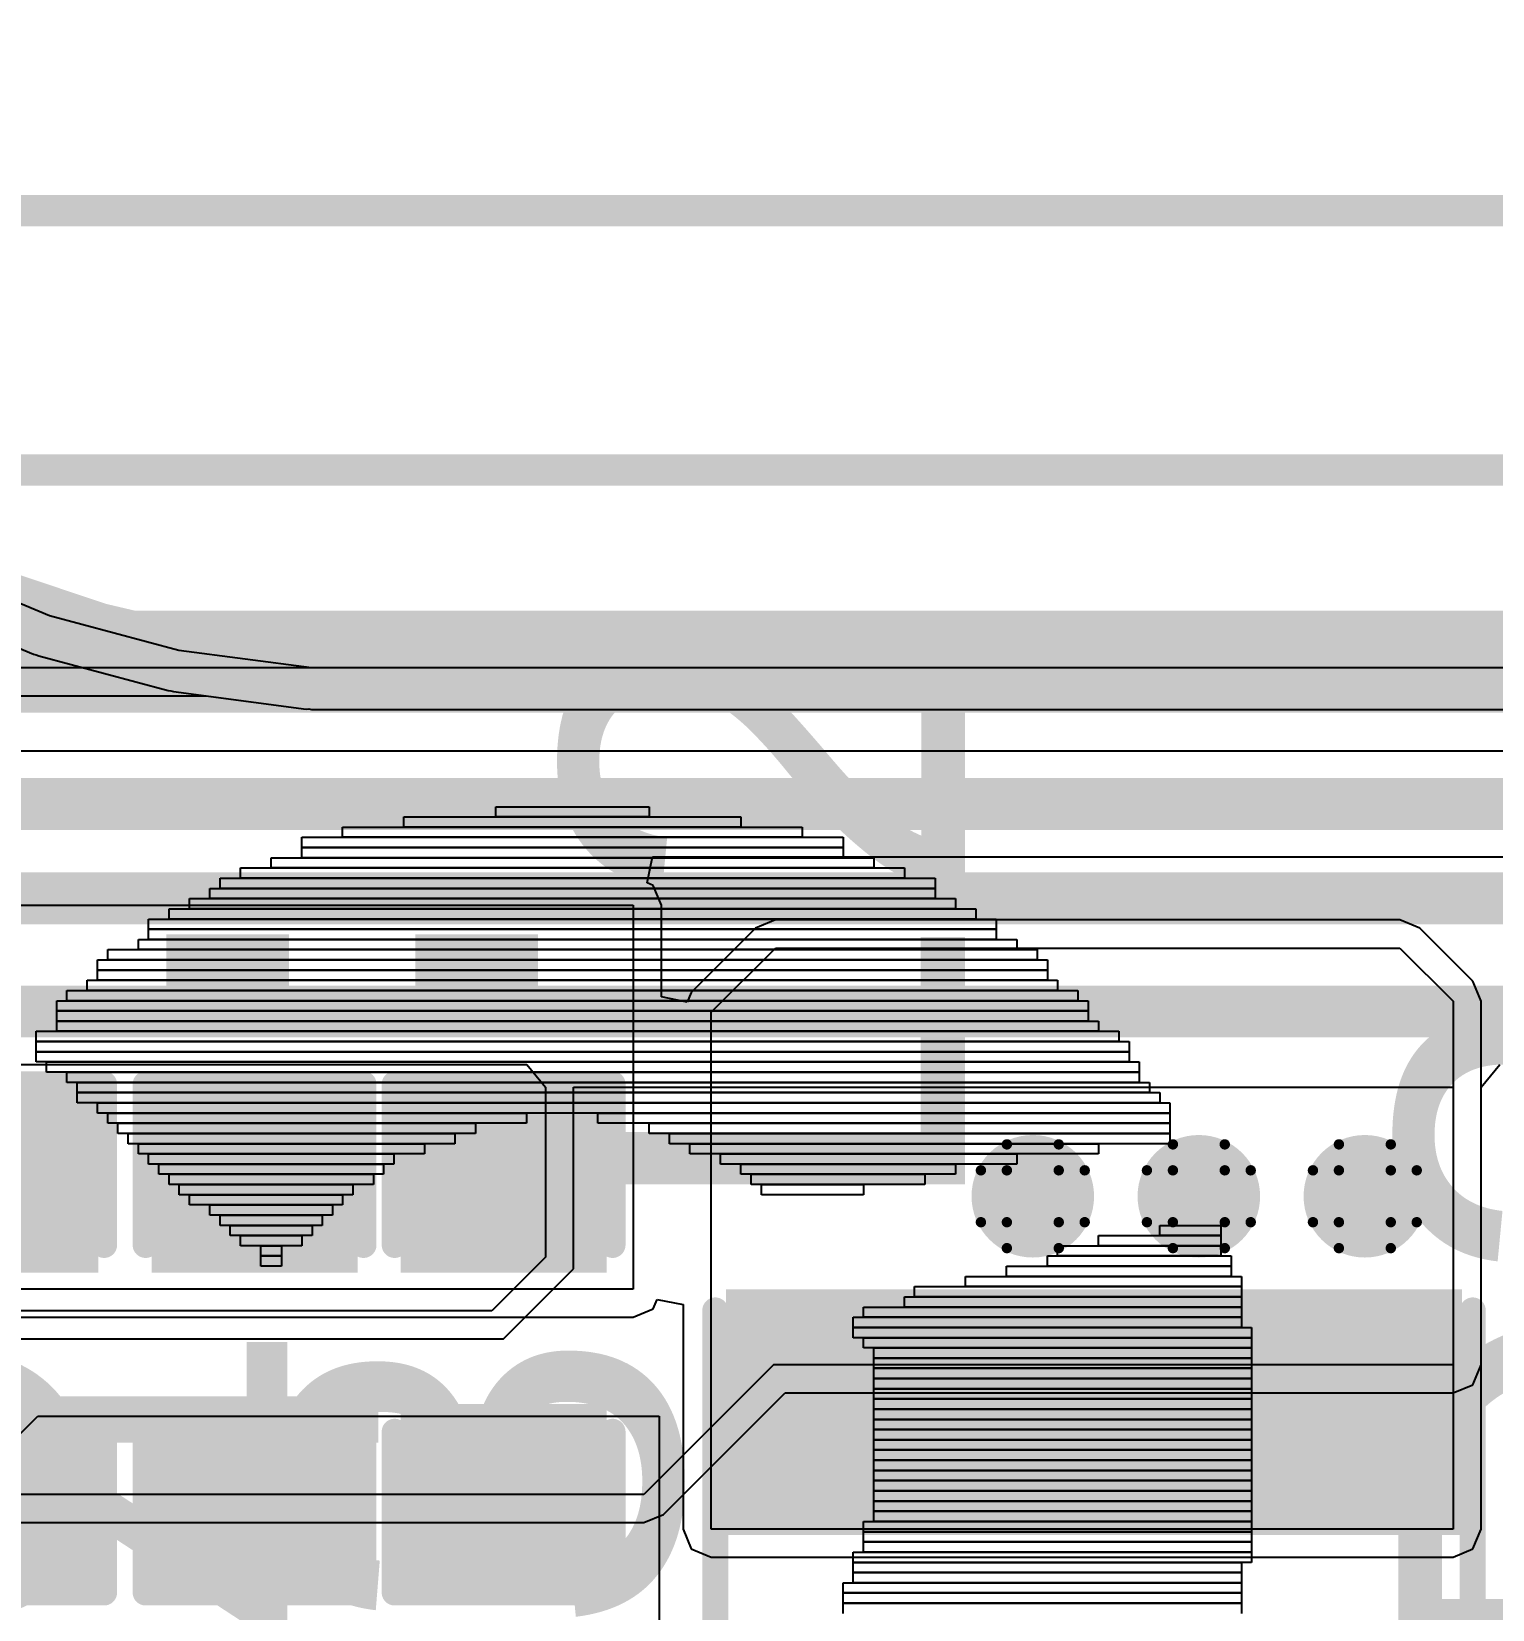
# Model space of a CAD drawing. Header units: inches. Extents: x -1 to 13, y -1.6 to 0.5.
# Drawn here: x 1.435 to 1.7166, y -1.2453 to -0.9411 of the extents above; entities that cross this region are included whole.
import ezdxf

# ---------------------------------------------------------------- set-up
doc = ezdxf.new("R2010")
doc.units = ezdxf.units.IN
doc.header["$MEASUREMENT"] = 0
for name, color, linetype in [('Board_outline', 216, 'Continuous'), ('Bottom Layer', 5, 'Continuous'), ('Bottom Overlay', 54, 'Continuous'), ('Dimensions', 6, 'Continuous'), ('Drill Drawing', 1, 'Continuous'), ('Multi-Layer', 9, 'Continuous'), ('Top Glue Points', 56, 'Continuous'), ('Top Layer', 1, 'Continuous'), ('Top Overlay', 2, 'Continuous'), ('Top Paste', 8, 'Continuous'), ('Top Solder', 216, 'Continuous'), ('Via Holes', 16, 'Continuous')]:
    doc.layers.add(name, color=color, linetype=linetype)
doc.styles.add('Arial', font='', dxfattribs={"height": 0.2})
doc.styles.get('Arial').set_extended_font_data('Arial')

# ---------------------------------------------------------------- blocks, each defined once
blk = doc.blocks.new('VLS3012HBX_3R3M_10')
at = {"layer": 'Top Layer'}
for points in [[(-0.05906, 0.06693), (-0.01969, 0.06693), (-0.01969, -0.06693), (-0.05906, -0.06693)], [(0.01969, 0.06693), (0.05906, 0.06693), (0.05906, -0.06693), (0.01969, -0.06693)]]:
    blk.add_hatch(color=1, dxfattribs=at).paths.add_polyline_path(points)
at = {"layer": 'Top Paste'}
for points in [[(-0.05906, 0.06693), (-0.01969, 0.06693), (-0.01969, -0.06693), (-0.05906, -0.06693)], [(0.01969, 0.06693), (0.05906, 0.06693), (0.05906, -0.06693), (0.01969, -0.06693)]]:
    blk.add_hatch(color=8, dxfattribs=at).paths.add_polyline_path(points)
at = {"layer": 'Top Solder'}
for points in [[(-0.06306, 0.07093), (-0.01569, 0.07093), (-0.01569, -0.07093), (-0.06306, -0.07093)], [(0.01569, 0.07093), (0.06306, 0.07093), (0.06306, -0.07093), (0.01569, -0.07093)]]:
    blk.add_hatch(color=216, dxfattribs=at).paths.add_polyline_path(points)
at = {"layer": 'Top Overlay', "const_width": 0.005}
for points in [[(0.058, 0.073), (-0.059, 0.073)], [(0.058, -0.073), (-0.059, -0.073)]]:
    blk.add_lwpolyline(points, dxfattribs=at)
at = {"layer": 'Top Overlay', "const_width": 0.0025}
for points in [[(-0.06025, 0.073, 1), (-0.05775, 0.073, 1)], [(0.05675, 0.073, 1), (0.05925, 0.073, 1)], [(-0.06025, -0.073, 1), (-0.05775, -0.073, 1)], [(0.05675, -0.073, 1), (0.05925, -0.073, 1)]]:
    blk.add_lwpolyline(points, format="xyb", close=True, dxfattribs=at)
blk = doc.blocks.new('CAP_0603_21')
at = {"layer": 'Top Layer'}
for points in [[(-0.015, 0.0175), (-0.015, -0.0175), (-0.045, -0.0175), (-0.045, 0.0175)], [(0.045, 0.0175), (0.045, -0.0175), (0.015, -0.0175), (0.015, 0.0175)]]:
    blk.add_hatch(color=1, dxfattribs=at).paths.add_polyline_path(points)
at = {"layer": 'Top Paste'}
for points in [[(-0.015, 0.0175), (-0.015, -0.0175), (-0.045, -0.0175), (-0.045, 0.0175)], [(0.045, 0.0175), (0.045, -0.0175), (0.015, -0.0175), (0.015, 0.0175)]]:
    blk.add_hatch(color=8, dxfattribs=at).paths.add_polyline_path(points)
at = {"layer": 'Top Solder'}
for points in [[(-0.01264, 0.01986), (-0.01264, -0.01986), (-0.04736, -0.01986), (-0.04736, 0.01986)], [(0.04736, 0.01986), (0.04736, -0.01986), (0.01264, -0.01986), (0.01264, 0.01986)]]:
    blk.add_hatch(color=216, dxfattribs=at).paths.add_polyline_path(points)
at = {"layer": 'Top Overlay', "const_width": 0.005}
for points in [[(-0.049, 0.021), (-0.049, -0.021)], [(-0.049, 0.021), (-0.018, 0.021)], [(0.018, 0.021), (0.049, 0.021)], [(0.049, 0.021), (0.049, -0.021)], [(-0.049, -0.021), (-0.018, -0.021)], [(0.018, -0.021), (0.049, -0.021)]]:
    blk.add_lwpolyline(points, dxfattribs=at)
at = {"layer": 'Top Overlay', "const_width": 0.0025}
for points in [[(-0.05025, 0.021, 1), (-0.04775, 0.021, 1)], [(-0.05025, 0.021, 1), (-0.04775, 0.021, 1)], [(-0.01925, 0.021, 1), (-0.01675, 0.021, 1)], [(0.01675, 0.021, 1), (0.01925, 0.021, 1)], [(0.04775, 0.021, 1), (0.05025, 0.021, 1)], [(0.04775, 0.021, 1), (0.05025, 0.021, 1)], [(-0.05025, -0.021, 1), (-0.04775, -0.021, 1)], [(-0.05025, -0.021, 1), (-0.04775, -0.021, 1)], [(-0.01925, -0.021, 1), (-0.01675, -0.021, 1)], [(0.01675, -0.021, 1), (0.01925, -0.021, 1)], [(0.04775, -0.021, 1), (0.05025, -0.021, 1)], [(0.04775, -0.021, 1), (0.05025, -0.021, 1)]]:
    blk.add_lwpolyline(points, format="xyb", close=True, dxfattribs=at)
blk = doc.blocks.new('CAP_0603_22')
at = {"layer": 'Top Layer'}
for points in [[(-0.015, 0.0175), (-0.015, -0.0175), (-0.045, -0.0175), (-0.045, 0.0175)], [(0.045, 0.0175), (0.045, -0.0175), (0.015, -0.0175), (0.015, 0.0175)]]:
    blk.add_hatch(color=1, dxfattribs=at).paths.add_polyline_path(points)
at = {"layer": 'Top Paste'}
for points in [[(-0.015, 0.0175), (-0.015, -0.0175), (-0.045, -0.0175), (-0.045, 0.0175)], [(0.045, 0.0175), (0.045, -0.0175), (0.015, -0.0175), (0.015, 0.0175)]]:
    blk.add_hatch(color=8, dxfattribs=at).paths.add_polyline_path(points)
at = {"layer": 'Top Solder'}
for points in [[(-0.01264, 0.01986), (-0.01264, -0.01986), (-0.04736, -0.01986), (-0.04736, 0.01986)], [(0.04736, 0.01986), (0.04736, -0.01986), (0.01264, -0.01986), (0.01264, 0.01986)]]:
    blk.add_hatch(color=216, dxfattribs=at).paths.add_polyline_path(points)
at = {"layer": 'Top Overlay', "const_width": 0.005}
for points in [[(-0.049, 0.021), (-0.049, -0.021)], [(-0.049, 0.021), (-0.018, 0.021)], [(0.018, 0.021), (0.049, 0.021)], [(0.049, 0.021), (0.049, -0.021)], [(-0.049, -0.021), (-0.018, -0.021)], [(0.018, -0.021), (0.049, -0.021)]]:
    blk.add_lwpolyline(points, dxfattribs=at)
at = {"layer": 'Top Overlay', "const_width": 0.0025}
for points in [[(-0.05025, 0.021, 1), (-0.04775, 0.021, 1)], [(-0.05025, 0.021, 1), (-0.04775, 0.021, 1)], [(-0.01925, 0.021, 1), (-0.01675, 0.021, 1)], [(0.01675, 0.021, 1), (0.01925, 0.021, 1)], [(0.04775, 0.021, 1), (0.05025, 0.021, 1)], [(0.04775, 0.021, 1), (0.05025, 0.021, 1)], [(-0.05025, -0.021, 1), (-0.04775, -0.021, 1)], [(-0.05025, -0.021, 1), (-0.04775, -0.021, 1)], [(-0.01925, -0.021, 1), (-0.01675, -0.021, 1)], [(0.01675, -0.021, 1), (0.01925, -0.021, 1)], [(0.04775, -0.021, 1), (0.05025, -0.021, 1)], [(0.04775, -0.021, 1), (0.05025, -0.021, 1)]]:
    blk.add_lwpolyline(points, format="xyb", close=True, dxfattribs=at)
blk = doc.blocks.new('CAP_0603_23')
at = {"layer": 'Top Layer'}
for points in [[(-0.015, 0.0175), (-0.015, -0.0175), (-0.045, -0.0175), (-0.045, 0.0175)], [(0.045, 0.0175), (0.045, -0.0175), (0.015, -0.0175), (0.015, 0.0175)]]:
    blk.add_hatch(color=1, dxfattribs=at).paths.add_polyline_path(points)
at = {"layer": 'Top Paste'}
for points in [[(-0.015, 0.0175), (-0.015, -0.0175), (-0.045, -0.0175), (-0.045, 0.0175)], [(0.045, 0.0175), (0.045, -0.0175), (0.015, -0.0175), (0.015, 0.0175)]]:
    blk.add_hatch(color=8, dxfattribs=at).paths.add_polyline_path(points)
at = {"layer": 'Top Solder'}
for points in [[(-0.01264, 0.01986), (-0.01264, -0.01986), (-0.04736, -0.01986), (-0.04736, 0.01986)], [(0.04736, 0.01986), (0.04736, -0.01986), (0.01264, -0.01986), (0.01264, 0.01986)]]:
    blk.add_hatch(color=216, dxfattribs=at).paths.add_polyline_path(points)
at = {"layer": 'Top Overlay', "const_width": 0.005}
for points in [[(-0.049, 0.021), (-0.049, -0.021)], [(-0.049, 0.021), (-0.018, 0.021)], [(0.018, 0.021), (0.049, 0.021)], [(0.049, 0.021), (0.049, -0.021)], [(-0.049, -0.021), (-0.018, -0.021)], [(0.018, -0.021), (0.049, -0.021)]]:
    blk.add_lwpolyline(points, dxfattribs=at)
at = {"layer": 'Top Overlay', "const_width": 0.0025}
for points in [[(-0.05025, 0.021, 1), (-0.04775, 0.021, 1)], [(-0.05025, 0.021, 1), (-0.04775, 0.021, 1)], [(-0.01925, 0.021, 1), (-0.01675, 0.021, 1)], [(0.01675, 0.021, 1), (0.01925, 0.021, 1)], [(0.04775, 0.021, 1), (0.05025, 0.021, 1)], [(0.04775, 0.021, 1), (0.05025, 0.021, 1)], [(-0.05025, -0.021, 1), (-0.04775, -0.021, 1)], [(-0.05025, -0.021, 1), (-0.04775, -0.021, 1)], [(-0.01925, -0.021, 1), (-0.01675, -0.021, 1)], [(0.01675, -0.021, 1), (0.01925, -0.021, 1)], [(0.04775, -0.021, 1), (0.05025, -0.021, 1)], [(0.04775, -0.021, 1), (0.05025, -0.021, 1)]]:
    blk.add_lwpolyline(points, format="xyb", close=True, dxfattribs=at)

msp = doc.modelspace()

# ---------------------------------------------------------------- hatches: boundary and pattern name
at = {"layer": 'Bottom Layer'}
h = msp.add_hatch(color=5, dxfattribs=at)
edge = h.paths.add_edge_path()
edge.add_arc((1.628, -1.16561), 0.01181, 0, 360)
h = msp.add_hatch(color=5, dxfattribs=at)
edge = h.paths.add_edge_path()
edge.add_arc((1.66, -1.16561), 0.01181, 0, 360)
h = msp.add_hatch(color=5, dxfattribs=at)
edge = h.paths.add_edge_path()
edge.add_arc((1.692, -1.16561), 0.01181, 0, 360)
at = {"layer": 'Top Glue Points'}
for points in [[(1.48462, -1.13087), (1.48462, -1.11513), (1.461, -1.11513), (1.461, -1.13087)], [(1.53262, -1.13087), (1.53262, -1.11513), (1.509, -1.11513), (1.509, -1.13087)]]:
    msp.add_hatch(color=56, dxfattribs=at).paths.add_polyline_path(points)
at = {"layer": 'Top Layer'}
h = msp.add_hatch(color=1, dxfattribs=at)
edge = h.paths.add_edge_path()
edge.add_arc((1.628, -1.16561), 0.01181, 0, 360)
h = msp.add_hatch(color=1, dxfattribs=at)
edge = h.paths.add_edge_path()
edge.add_arc((1.66, -1.16561), 0.01181, 0, 360)
h = msp.add_hatch(color=1, dxfattribs=at)
edge = h.paths.add_edge_path()
edge.add_arc((1.692, -1.16561), 0.01181, 0, 360)
at = {"layer": 'Via Holes'}
h = msp.add_hatch(color=7, dxfattribs=at)
edge = h.paths.add_edge_path()
edge.add_arc((1.628, -1.16561), 0.00591, 0, 360)
h = msp.add_hatch(color=7, dxfattribs=at)
edge = h.paths.add_edge_path()
edge.add_arc((1.66, -1.16561), 0.00591, 0, 360)
h = msp.add_hatch(color=7, dxfattribs=at)
edge = h.paths.add_edge_path()
edge.add_arc((1.692, -1.16561), 0.00591, 0, 360)

# ---------------------------------------------------------------- linework, layer by layer
at = {"layer": 'Board_outline', "const_width": 0.01}
msp.add_lwpolyline([(1.50189, -1.06374, -0.414214), (1.30504, -0.86689)], format="xyb", dxfattribs=at)
msp.add_lwpolyline([(1.50189, -1.06374), (2.01371, -1.06374)], dxfattribs=at)
at = {"layer": 'Board_outline', "const_width": 0.005}
msp.add_lwpolyline([(1.49939, -1.06374, 1), (1.50439, -1.06374, 1)], format="xyb", close=True, dxfattribs=at)
msp.add_lwpolyline([(1.49939, -1.06374, 1), (1.50439, -1.06374, 1)], format="xyb", close=True, dxfattribs=at)
at = {"layer": 'Bottom Layer'}
for p, q in [((1.41157, -1.05124), (1.43541, -1.06111)), ((1.43541, -1.06111), (1.43593, -1.06121)), ((1.43593, -1.06121), (1.43641, -1.06145)), ((1.43641, -1.06145), (1.46133, -1.06813)), ((1.46133, -1.06813), (1.46186, -1.06816)), ((1.46186, -1.06816), (1.46236, -1.06833)), ((1.46236, -1.06833), (1.48794, -1.0717)), ((1.48794, -1.0717), (1.48847, -1.07167)), ((1.48847, -1.07167), (1.48899, -1.07177)), ((1.48899, -1.07177), (2.02661, -1.07177)), ((2.09374, -1.0798), (1.02794, -1.0798)), ((0.995, -1.1402), (1.53047, -1.1402)), ((1.53047, -1.1402), (1.53407, -1.14457)), ((1.71441, -1.14457), (1.71801, -1.1402)), ((1.53407, -1.14457), (1.53407, -1.17733)), ((1.53948, -1.17957), (1.53948, -1.14457)), ((1.53948, -1.14457), (1.709, -1.14457)), ((1.709, -1.14457), (1.709, -1.19811)), ((1.71441, -1.19811), (1.71441, -1.14457)), ((1.53407, -1.17733), (1.5237, -1.1877)), ((1.52595, -1.19311), (1.53948, -1.17957)), ((1.5237, -1.1877), (1.41026, -1.1877)), ((1.40802, -1.19311), (1.52595, -1.19311)), ((1.57802, -1.19811), (1.55302, -1.22311)), ((1.709, -1.19811), (1.57802, -1.19811)), ((1.71283, -1.20194), (1.71441, -1.19811)), ((1.55684, -1.22694), (1.58026, -1.20352)), ((1.58026, -1.20352), (1.709, -1.20352)), ((1.709, -1.20352), (1.71283, -1.20194)), ((1.55302, -1.22311), (1.40802, -1.22311)), ((1.41026, -1.22852), (1.55302, -1.22852)), ((1.55302, -1.22852), (1.55684, -1.22694)), ((1.55684, -1.22694), (1.55684, -1.22694))]:
    msp.add_line(p, q, dxfattribs=at)
at = {"layer": 'Bottom Layer', "const_width": 0.01}
for points in [[(1.02371, -1.09), (2.09796, -1.09)], [(1.00403, -1.10819), (2.10238, -1.10819)], [(0.995, -1.13), (2.11142, -1.13)]]:
    msp.add_lwpolyline(points, dxfattribs=at)
at = {"layer": 'Bottom Overlay'}
for p, q in [((1.5245, -1.09248), (1.5245, -1.09051)), ((1.5245, -1.09051), (1.55404, -1.09051)), ((1.55404, -1.09051), (1.55404, -1.09248)), ((1.49497, -1.09641), (1.49497, -1.09444)), ((1.49497, -1.09444), (1.58356, -1.09444)), ((1.50679, -1.09444), (1.50679, -1.09248)), ((1.50679, -1.09248), (1.57174, -1.09248)), ((1.57174, -1.09444), (1.50679, -1.09444)), ((1.55404, -1.09248), (1.5245, -1.09248)), ((1.57174, -1.09248), (1.57174, -1.09444)), ((1.58356, -1.09444), (1.58356, -1.09641)), ((1.4871, -1.09838), (1.4871, -1.09641)), ((1.4871, -1.09641), (1.59143, -1.09641)), ((1.58356, -1.09641), (1.49497, -1.09641)), ((1.59143, -1.09641), (1.59143, -1.09838)), ((1.4812, -1.10232), (1.4812, -1.10035)), ((1.4812, -1.10035), (1.59733, -1.10035)), ((1.59143, -1.09838), (1.4871, -1.09838)), ((1.4871, -1.10035), (1.4871, -1.09838)), ((1.4871, -1.09838), (1.59143, -1.09838)), ((1.59143, -1.10035), (1.4871, -1.10035)), ((1.59143, -1.09838), (1.59143, -1.10035)), ((1.59733, -1.10035), (1.59733, -1.10232)), ((1.4753, -1.10429), (1.4753, -1.10232)), ((1.4753, -1.10232), (1.60325, -1.10232)), ((1.59733, -1.10232), (1.4812, -1.10232)), ((1.60325, -1.10232), (1.60325, -1.10429)), ((1.46938, -1.10822), (1.46938, -1.10625)), ((1.46938, -1.10625), (1.60915, -1.10625)), ((1.47135, -1.10625), (1.47135, -1.10429)), ((1.47135, -1.10429), (1.60915, -1.10429)), ((1.60915, -1.10625), (1.47135, -1.10625)), ((1.60325, -1.10429), (1.4753, -1.10429)), ((1.60915, -1.10429), (1.60915, -1.10625)), ((1.60915, -1.10625), (1.60915, -1.10822)), ((1.46151, -1.11216), (1.46151, -1.11019)), ((1.46151, -1.11019), (1.61702, -1.11019)), ((1.46545, -1.11019), (1.46545, -1.10822)), ((1.46545, -1.10822), (1.61309, -1.10822)), ((1.61309, -1.11019), (1.46545, -1.11019)), ((1.60915, -1.10822), (1.46938, -1.10822)), ((1.61309, -1.10822), (1.61309, -1.11019)), ((1.61702, -1.11019), (1.61702, -1.11216)), ((1.45758, -1.11413), (1.45758, -1.11216)), ((1.45758, -1.11216), (1.62095, -1.11216)), ((1.61702, -1.11216), (1.46151, -1.11216)), ((1.62095, -1.11216), (1.62095, -1.11413)), ((1.45561, -1.11807), (1.45561, -1.1161)), ((1.45561, -1.1161), (1.62489, -1.1161)), ((1.62095, -1.11413), (1.45758, -1.11413)), ((1.45758, -1.1161), (1.45758, -1.11413)), ((1.45758, -1.11413), (1.62095, -1.11413)), ((1.62095, -1.1161), (1.45758, -1.1161)), ((1.62095, -1.11413), (1.62095, -1.1161)), ((1.62489, -1.1161), (1.62489, -1.11807)), ((1.44971, -1.12003), (1.44971, -1.11807)), ((1.44971, -1.11807), (1.62884, -1.11807)), ((1.62489, -1.11807), (1.45561, -1.11807)), ((1.62884, -1.11807), (1.62884, -1.12003)), ((1.44773, -1.122), (1.44773, -1.12003)), ((1.44773, -1.12003), (1.63081, -1.12003)), ((1.63081, -1.122), (1.44773, -1.122)), ((1.44773, -1.12397), (1.44773, -1.122)), ((1.44773, -1.122), (1.63081, -1.122)), ((1.62884, -1.12003), (1.44971, -1.12003)), ((1.63081, -1.12003), (1.63081, -1.122)), ((1.63081, -1.122), (1.63081, -1.12397)), ((1.44576, -1.12594), (1.44576, -1.12397)), ((1.44576, -1.12397), (1.63278, -1.12397)), ((1.63081, -1.12397), (1.44773, -1.12397)), ((1.63278, -1.12397), (1.63278, -1.12594)), ((1.43986, -1.12988), (1.43986, -1.12791)), ((1.43986, -1.12791), (1.63868, -1.12791)), ((1.44182, -1.12791), (1.44182, -1.12594)), ((1.44182, -1.12594), (1.63671, -1.12594)), ((1.63671, -1.12791), (1.44182, -1.12791)), ((1.63278, -1.12594), (1.44576, -1.12594)), ((1.63671, -1.12594), (1.63671, -1.12791)), ((1.63868, -1.12791), (1.63868, -1.12988)), ((1.63868, -1.12988), (1.43986, -1.12988)), ((1.43986, -1.13185), (1.43986, -1.12988)), ((1.43986, -1.12988), (1.63868, -1.12988)), ((1.63868, -1.12988), (1.63868, -1.13185)), ((1.43592, -1.13578), (1.43592, -1.13381)), ((1.43592, -1.13381), (1.64458, -1.13381)), ((1.63868, -1.13185), (1.43986, -1.13185)), ((1.43986, -1.13381), (1.43986, -1.13185)), ((1.43986, -1.13185), (1.64064, -1.13185)), ((1.64064, -1.13381), (1.43986, -1.13381)), ((1.64064, -1.13185), (1.64064, -1.13381)), ((1.64458, -1.13381), (1.64458, -1.13578)), ((1.64458, -1.13578), (1.43592, -1.13578)), ((1.43592, -1.13775), (1.43592, -1.13578)), ((1.43592, -1.13578), (1.64655, -1.13578)), ((1.64655, -1.13578), (1.64655, -1.13775)), ((1.43592, -1.13972), (1.43592, -1.13775)), ((1.43592, -1.13775), (1.64655, -1.13775)), ((1.64655, -1.13775), (1.43592, -1.13775)), ((1.64655, -1.13972), (1.43592, -1.13972)), ((1.43789, -1.14169), (1.43789, -1.13972)), ((1.43789, -1.13972), (1.64851, -1.13972)), ((1.64655, -1.13775), (1.64655, -1.13972)), ((1.64851, -1.13972), (1.64851, -1.14169)), ((1.64851, -1.14169), (1.43789, -1.14169)), ((1.44182, -1.14366), (1.44182, -1.14169)), ((1.44182, -1.14169), (1.64851, -1.14169)), ((1.64851, -1.14366), (1.44182, -1.14366)), ((1.44379, -1.14563), (1.44379, -1.14366)), ((1.44379, -1.14366), (1.65048, -1.14366)), ((1.64851, -1.14169), (1.64851, -1.14366)), ((1.65048, -1.14366), (1.65048, -1.14563)), ((1.65048, -1.14563), (1.44379, -1.14563)), ((1.44379, -1.14759), (1.44379, -1.14563)), ((1.44379, -1.14563), (1.65246, -1.14563)), ((1.65246, -1.14563), (1.65246, -1.14759)), ((1.65246, -1.14759), (1.44379, -1.14759)), ((1.44773, -1.14956), (1.44773, -1.14759)), ((1.44773, -1.14759), (1.65443, -1.14759)), ((1.65443, -1.14956), (1.44773, -1.14956)), ((1.44971, -1.15153), (1.44971, -1.14956)), ((1.44971, -1.14956), (1.53041, -1.14956)), ((1.53041, -1.14956), (1.53041, -1.15153)), ((1.54418, -1.15153), (1.54418, -1.14956)), ((1.54418, -1.14956), (1.65443, -1.14956)), ((1.65443, -1.14759), (1.65443, -1.14956)), ((1.65443, -1.14956), (1.65443, -1.15153)), ((1.53041, -1.15153), (1.44971, -1.15153)), ((1.45166, -1.1535), (1.45166, -1.15153)), ((1.45166, -1.15153), (1.52056, -1.15153)), ((1.52056, -1.15153), (1.52056, -1.1535)), ((1.65443, -1.15153), (1.54418, -1.15153)), ((1.55404, -1.1535), (1.55404, -1.15153)), ((1.55404, -1.15153), (1.65443, -1.15153)), ((1.65443, -1.15153), (1.65443, -1.1535)), ((1.52056, -1.1535), (1.45166, -1.1535)), ((1.45364, -1.15547), (1.45364, -1.1535)), ((1.45364, -1.1535), (1.51662, -1.1535)), ((1.51662, -1.15547), (1.45364, -1.15547)), ((1.45561, -1.15744), (1.45561, -1.15547)), ((1.45561, -1.15547), (1.51073, -1.15547)), ((1.51073, -1.15547), (1.51073, -1.15744)), ((1.51662, -1.1535), (1.51662, -1.15547)), ((1.65443, -1.1535), (1.55404, -1.1535)), ((1.55797, -1.15547), (1.55797, -1.1535)), ((1.55797, -1.1535), (1.65443, -1.1535)), ((1.65443, -1.15547), (1.55797, -1.15547)), ((1.56191, -1.15744), (1.56191, -1.15547)), ((1.56191, -1.15547), (1.64064, -1.15547)), ((1.64064, -1.15547), (1.64064, -1.15744)), ((1.65443, -1.1535), (1.65443, -1.15547)), ((1.51073, -1.15744), (1.45561, -1.15744)), ((1.45758, -1.1594), (1.45758, -1.15744)), ((1.45758, -1.15744), (1.50482, -1.15744)), ((1.50482, -1.15744), (1.50482, -1.1594)), ((1.64064, -1.15744), (1.56191, -1.15744)), ((1.56781, -1.1594), (1.56781, -1.15744)), ((1.56781, -1.15744), (1.62489, -1.15744)), ((1.62489, -1.15744), (1.62489, -1.1594)), ((1.50482, -1.1594), (1.45758, -1.1594)), ((1.45955, -1.16137), (1.45955, -1.1594)), ((1.45955, -1.1594), (1.50284, -1.1594)), ((1.50284, -1.16137), (1.45955, -1.16137)), ((1.46151, -1.16334), (1.46151, -1.16137)), ((1.46151, -1.16137), (1.50089, -1.16137)), ((1.50089, -1.16137), (1.50089, -1.16334)), ((1.50284, -1.1594), (1.50284, -1.16137)), ((1.62489, -1.1594), (1.56781, -1.1594)), ((1.57174, -1.16137), (1.57174, -1.1594)), ((1.57174, -1.1594), (1.61309, -1.1594)), ((1.61309, -1.16137), (1.57174, -1.16137)), ((1.57371, -1.16334), (1.57371, -1.16137)), ((1.57371, -1.16137), (1.60719, -1.16137)), ((1.60719, -1.16137), (1.60719, -1.16334)), ((1.61309, -1.1594), (1.61309, -1.16137)), ((1.50089, -1.16334), (1.46151, -1.16334)), ((1.46348, -1.16531), (1.46348, -1.16334)), ((1.46348, -1.16334), (1.49694, -1.16334)), ((1.49694, -1.16334), (1.49694, -1.16531)), ((1.60719, -1.16334), (1.57371, -1.16334)), ((1.57569, -1.16531), (1.57569, -1.16334)), ((1.57569, -1.16334), (1.59536, -1.16334)), ((1.59536, -1.16334), (1.59536, -1.16531)), ((1.49694, -1.16531), (1.46348, -1.16531)), ((1.46545, -1.16728), (1.46545, -1.16531)), ((1.46545, -1.16531), (1.49497, -1.16531)), ((1.49497, -1.16728), (1.46545, -1.16728)), ((1.46938, -1.16925), (1.46938, -1.16728)), ((1.46938, -1.16728), (1.493, -1.16728)), ((1.493, -1.16728), (1.493, -1.16925)), ((1.49497, -1.16531), (1.49497, -1.16728)), ((1.59536, -1.16531), (1.57569, -1.16531)), ((1.493, -1.16925), (1.46938, -1.16925)), ((1.47135, -1.17122), (1.47135, -1.16925)), ((1.47135, -1.16925), (1.49104, -1.16925)), ((1.49104, -1.16925), (1.49104, -1.17122)), ((1.49104, -1.17122), (1.47135, -1.17122)), ((1.47332, -1.17318), (1.47332, -1.17122)), ((1.47332, -1.17122), (1.48907, -1.17122)), ((1.48907, -1.17318), (1.47332, -1.17318)), ((1.4753, -1.17515), (1.4753, -1.17318)), ((1.4753, -1.17318), (1.4871, -1.17318)), ((1.4871, -1.17318), (1.4871, -1.17515)), ((1.48907, -1.17122), (1.48907, -1.17318)), ((1.64064, -1.17515), (1.64064, -1.17318)), ((1.64064, -1.17318), (1.66427, -1.17318)), ((1.65246, -1.17318), (1.65246, -1.17122)), ((1.65246, -1.17122), (1.66427, -1.17122)), ((1.66427, -1.17318), (1.65246, -1.17318)), ((1.66427, -1.17122), (1.66427, -1.17318)), ((1.66427, -1.17318), (1.66427, -1.17515)), ((1.4871, -1.17515), (1.4753, -1.17515)), ((1.47923, -1.17712), (1.47923, -1.17515)), ((1.47923, -1.17515), (1.48317, -1.17515)), ((1.47923, -1.17909), (1.47923, -1.17712)), ((1.47923, -1.17712), (1.48317, -1.17712)), ((1.48317, -1.17712), (1.47923, -1.17712)), ((1.48317, -1.17515), (1.48317, -1.17712)), ((1.48317, -1.17712), (1.48317, -1.17909)), ((1.63081, -1.17909), (1.63081, -1.17712)), ((1.63081, -1.17712), (1.66623, -1.17712)), ((1.63278, -1.17712), (1.63278, -1.17515)), ((1.63278, -1.17515), (1.66427, -1.17515)), ((1.66427, -1.17712), (1.63278, -1.17712)), ((1.66427, -1.17515), (1.64064, -1.17515)), ((1.66427, -1.17515), (1.66427, -1.17712)), ((1.66623, -1.17712), (1.66623, -1.17909)), ((1.48317, -1.17909), (1.47923, -1.17909)), ((1.62292, -1.18106), (1.62292, -1.17909)), ((1.62292, -1.17909), (1.66623, -1.17909)), ((1.66623, -1.17909), (1.63081, -1.17909)), ((1.66623, -1.17909), (1.66623, -1.18106)), ((1.60522, -1.185), (1.60522, -1.18303)), ((1.60522, -1.18303), (1.6682, -1.18303)), ((1.61505, -1.18303), (1.61505, -1.18106)), ((1.61505, -1.18106), (1.6682, -1.18106)), ((1.6682, -1.18303), (1.61505, -1.18303)), ((1.66623, -1.18106), (1.62292, -1.18106)), ((1.6682, -1.18106), (1.6682, -1.18303)), ((1.6682, -1.18303), (1.6682, -1.185)), ((1.60325, -1.18696), (1.60325, -1.185)), ((1.60325, -1.185), (1.6682, -1.185)), ((1.6682, -1.185), (1.60522, -1.185)), ((1.6682, -1.185), (1.6682, -1.18696)), ((1.5934, -1.1909), (1.5934, -1.18893)), ((1.5934, -1.18893), (1.6682, -1.18893)), ((1.59536, -1.18893), (1.59536, -1.18696)), ((1.59536, -1.18696), (1.6682, -1.18696)), ((1.6682, -1.18893), (1.59536, -1.18893)), ((1.6682, -1.18696), (1.60325, -1.18696)), ((1.6682, -1.18696), (1.6682, -1.18893)), ((1.6682, -1.18893), (1.6682, -1.1909)), ((1.6682, -1.1909), (1.5934, -1.1909)), ((1.5934, -1.19287), (1.5934, -1.1909)), ((1.5934, -1.1909), (1.67017, -1.1909)), ((1.67017, -1.1909), (1.67017, -1.19287)), ((1.67017, -1.19287), (1.5934, -1.19287)), ((1.59536, -1.19484), (1.59536, -1.19287)), ((1.59536, -1.19287), (1.67017, -1.19287)), ((1.67017, -1.19484), (1.59536, -1.19484)), ((1.59733, -1.19681), (1.59733, -1.19484)), ((1.59733, -1.19484), (1.67017, -1.19484)), ((1.67017, -1.19287), (1.67017, -1.19484)), ((1.67017, -1.19484), (1.67017, -1.19681)), ((1.59733, -1.19877), (1.59733, -1.19681)), ((1.59733, -1.19681), (1.67017, -1.19681)), ((1.67017, -1.19681), (1.59733, -1.19681)), ((1.67017, -1.19681), (1.67017, -1.19877)), ((1.67017, -1.19877), (1.59733, -1.19877)), ((1.59733, -1.20074), (1.59733, -1.19877)), ((1.59733, -1.19877), (1.67017, -1.19877)), ((1.59733, -1.20271), (1.59733, -1.20074)), ((1.59733, -1.20074), (1.67017, -1.20074)), ((1.67017, -1.20074), (1.59733, -1.20074)), ((1.67017, -1.19877), (1.67017, -1.20074)), ((1.67017, -1.20074), (1.67017, -1.20271)), ((1.67017, -1.20271), (1.59733, -1.20271)), ((1.59733, -1.20468), (1.59733, -1.20271)), ((1.59733, -1.20271), (1.67017, -1.20271)), ((1.67017, -1.20271), (1.67017, -1.20468)), ((1.67017, -1.20468), (1.59733, -1.20468)), ((1.59733, -1.20665), (1.59733, -1.20468)), ((1.59733, -1.20468), (1.67017, -1.20468)), ((1.67017, -1.20665), (1.59733, -1.20665)), ((1.59733, -1.20862), (1.59733, -1.20665)), ((1.59733, -1.20665), (1.67017, -1.20665)), ((1.67017, -1.20468), (1.67017, -1.20665)), ((1.67017, -1.20665), (1.67017, -1.20862)), ((1.67017, -1.20862), (1.59733, -1.20862)), ((1.59733, -1.21059), (1.59733, -1.20862)), ((1.59733, -1.20862), (1.67017, -1.20862)), ((1.67017, -1.21059), (1.59733, -1.21059)), ((1.59733, -1.21255), (1.59733, -1.21059)), ((1.59733, -1.21059), (1.67017, -1.21059)), ((1.67017, -1.20862), (1.67017, -1.21059)), ((1.67017, -1.21059), (1.67017, -1.21255)), ((1.67017, -1.21255), (1.59733, -1.21255)), ((1.59733, -1.21452), (1.59733, -1.21255)), ((1.59733, -1.21255), (1.67017, -1.21255)), ((1.67017, -1.21255), (1.67017, -1.21452)), ((1.59733, -1.21649), (1.59733, -1.21452)), ((1.59733, -1.21452), (1.67017, -1.21452)), ((1.67017, -1.21452), (1.59733, -1.21452)), ((1.67017, -1.21649), (1.59733, -1.21649)), ((1.59733, -1.21846), (1.59733, -1.21649)), ((1.59733, -1.21649), (1.67017, -1.21649)), ((1.67017, -1.21452), (1.67017, -1.21649)), ((1.67017, -1.21649), (1.67017, -1.21846)), ((1.59733, -1.22043), (1.59733, -1.21846)), ((1.59733, -1.21846), (1.67017, -1.21846)), ((1.67017, -1.21846), (1.59733, -1.21846)), ((1.67017, -1.21846), (1.67017, -1.22043)), ((1.67017, -1.22043), (1.59733, -1.22043)), ((1.59733, -1.2224), (1.59733, -1.22043)), ((1.59733, -1.22043), (1.67017, -1.22043)), ((1.59733, -1.22437), (1.59733, -1.2224)), ((1.59733, -1.2224), (1.67017, -1.2224)), ((1.67017, -1.2224), (1.59733, -1.2224)), ((1.67017, -1.22043), (1.67017, -1.2224)), ((1.67017, -1.2224), (1.67017, -1.22437)), ((1.59733, -1.22633), (1.59733, -1.22437)), ((1.59733, -1.22437), (1.67017, -1.22437)), ((1.67017, -1.22437), (1.59733, -1.22437)), ((1.67017, -1.22437), (1.67017, -1.22633)), ((1.59536, -1.23027), (1.59536, -1.2283)), ((1.59536, -1.2283), (1.67017, -1.2283)), ((1.59733, -1.2283), (1.59733, -1.22633)), ((1.59733, -1.22633), (1.67017, -1.22633)), ((1.67017, -1.22633), (1.59733, -1.22633)), ((1.67017, -1.2283), (1.59733, -1.2283)), ((1.67017, -1.22633), (1.67017, -1.2283)), ((1.67017, -1.2283), (1.67017, -1.23027)), ((1.67017, -1.23027), (1.59536, -1.23027)), ((1.59536, -1.23224), (1.59536, -1.23027)), ((1.59536, -1.23027), (1.67017, -1.23027)), ((1.67017, -1.23027), (1.67017, -1.23224)), ((1.5934, -1.23618), (1.5934, -1.23421)), ((1.5934, -1.23421), (1.67017, -1.23421)), ((1.67017, -1.23224), (1.59536, -1.23224)), ((1.59536, -1.23421), (1.59536, -1.23224)), ((1.59536, -1.23224), (1.67017, -1.23224)), ((1.67017, -1.23421), (1.59536, -1.23421)), ((1.67017, -1.23224), (1.67017, -1.23421)), ((1.67017, -1.23421), (1.67017, -1.23618)), ((1.5934, -1.23814), (1.5934, -1.23618)), ((1.5934, -1.23618), (1.6682, -1.23618)), ((1.67017, -1.23618), (1.5934, -1.23618)), ((1.6682, -1.23618), (1.6682, -1.23814)), ((1.59143, -1.24208), (1.59143, -1.24011)), ((1.59143, -1.24011), (1.6682, -1.24011)), ((1.5934, -1.24011), (1.5934, -1.23814)), ((1.5934, -1.23814), (1.6682, -1.23814)), ((1.6682, -1.23814), (1.5934, -1.23814)), ((1.6682, -1.24011), (1.5934, -1.24011)), ((1.6682, -1.23814), (1.6682, -1.24011)), ((1.6682, -1.24011), (1.6682, -1.24208)), ((1.59143, -1.24405), (1.59143, -1.24208)), ((1.59143, -1.24208), (1.6682, -1.24208)), ((1.6682, -1.24208), (1.59143, -1.24208)), ((1.59143, -1.24602), (1.59143, -1.24405)), ((1.59143, -1.24405), (1.6682, -1.24405)), ((1.6682, -1.24405), (1.59143, -1.24405)), ((1.6682, -1.24208), (1.6682, -1.24405)), ((1.6682, -1.24405), (1.6682, -1.24602))]:
    msp.add_line(p, q, dxfattribs=at)
at = {"layer": 'Dimensions'}
for points, const_width in [([(1.3728, -0.97561), (2.1428, -0.97561)], 0.006), ([(1.3728, -1.02561), (2.1428, -1.02561)], 0.006), ([(1.30504, -1.06255), (2.21056, -1.06255)], 0.01969), ([(1.51189, -1.06374), (2.42, -1.06374)], 0.01)]:
    msp.add_lwpolyline(points, dxfattribs=dict(at, const_width=const_width))
at = {"layer": 'Dimensions', "const_width": 0.005}
msp.add_lwpolyline([(1.50939, -1.06374, 1), (1.51439, -1.06374, 1)], format="xyb", close=True, dxfattribs=at)
at = {"layer": 'Drill Drawing', "const_width": 0.002}
for points in [[(1.623, -1.16061), (1.623, -1.15561)], [(1.623, -1.15561), (1.633, -1.15561)], [(1.633, -1.16061), (1.633, -1.15561)], [(1.655, -1.16061), (1.655, -1.15561)], [(1.655, -1.15561), (1.665, -1.15561)], [(1.665, -1.16061), (1.665, -1.15561)], [(1.687, -1.16061), (1.687, -1.15561)], [(1.687, -1.15561), (1.697, -1.15561)], [(1.697, -1.16061), (1.697, -1.15561)], [(1.618, -1.17061), (1.618, -1.16061)], [(1.618, -1.16061), (1.623, -1.16061)], [(1.633, -1.16061), (1.638, -1.16061)], [(1.638, -1.17061), (1.638, -1.16061)], [(1.65, -1.17061), (1.65, -1.16061)], [(1.65, -1.16061), (1.655, -1.16061)], [(1.665, -1.16061), (1.67, -1.16061)], [(1.67, -1.17061), (1.67, -1.16061)], [(1.682, -1.17061), (1.682, -1.16061)], [(1.682, -1.16061), (1.687, -1.16061)], [(1.697, -1.16061), (1.702, -1.16061)], [(1.702, -1.17061), (1.702, -1.16061)], [(1.618, -1.17061), (1.623, -1.17061)], [(1.623, -1.17561), (1.623, -1.17061)], [(1.633, -1.17061), (1.638, -1.17061)], [(1.633, -1.17561), (1.633, -1.17061)], [(1.65, -1.17061), (1.655, -1.17061)], [(1.655, -1.17561), (1.655, -1.17061)], [(1.665, -1.17061), (1.67, -1.17061)], [(1.665, -1.17561), (1.665, -1.17061)], [(1.682, -1.17061), (1.687, -1.17061)], [(1.687, -1.17561), (1.687, -1.17061)], [(1.697, -1.17061), (1.702, -1.17061)], [(1.697, -1.17561), (1.697, -1.17061)], [(1.623, -1.17561), (1.633, -1.17561)], [(1.655, -1.17561), (1.665, -1.17561)], [(1.687, -1.17561), (1.697, -1.17561)]]:
    msp.add_lwpolyline(points, dxfattribs=at)
at = {"layer": 'Drill Drawing', "const_width": 0.001}
for points in [[(1.6225, -1.15561, 1), (1.6235, -1.15561, 1)], [(1.6225, -1.15561, 1), (1.6235, -1.15561, 1)], [(1.6325, -1.15561, 1), (1.6335, -1.15561, 1)], [(1.6325, -1.15561, 1), (1.6335, -1.15561, 1)], [(1.6545, -1.15561, 1), (1.6555, -1.15561, 1)], [(1.6545, -1.15561, 1), (1.6555, -1.15561, 1)], [(1.6645, -1.15561, 1), (1.6655, -1.15561, 1)], [(1.6645, -1.15561, 1), (1.6655, -1.15561, 1)], [(1.6865, -1.15561, 1), (1.6875, -1.15561, 1)], [(1.6865, -1.15561, 1), (1.6875, -1.15561, 1)], [(1.6965, -1.15561, 1), (1.6975, -1.15561, 1)], [(1.6965, -1.15561, 1), (1.6975, -1.15561, 1)], [(1.6175, -1.16061, 1), (1.6185, -1.16061, 1)], [(1.6175, -1.16061, 1), (1.6185, -1.16061, 1)], [(1.6225, -1.16061, 1), (1.6235, -1.16061, 1)], [(1.6225, -1.16061, 1), (1.6235, -1.16061, 1)], [(1.6325, -1.16061, 1), (1.6335, -1.16061, 1)], [(1.6325, -1.16061, 1), (1.6335, -1.16061, 1)], [(1.6375, -1.16061, 1), (1.6385, -1.16061, 1)], [(1.6375, -1.16061, 1), (1.6385, -1.16061, 1)], [(1.6495, -1.16061, 1), (1.6505, -1.16061, 1)], [(1.6495, -1.16061, 1), (1.6505, -1.16061, 1)], [(1.6545, -1.16061, 1), (1.6555, -1.16061, 1)], [(1.6545, -1.16061, 1), (1.6555, -1.16061, 1)], [(1.6645, -1.16061, 1), (1.6655, -1.16061, 1)], [(1.6645, -1.16061, 1), (1.6655, -1.16061, 1)], [(1.6695, -1.16061, 1), (1.6705, -1.16061, 1)], [(1.6695, -1.16061, 1), (1.6705, -1.16061, 1)], [(1.6815, -1.16061, 1), (1.6825, -1.16061, 1)], [(1.6815, -1.16061, 1), (1.6825, -1.16061, 1)], [(1.6865, -1.16061, 1), (1.6875, -1.16061, 1)], [(1.6865, -1.16061, 1), (1.6875, -1.16061, 1)], [(1.6965, -1.16061, 1), (1.6975, -1.16061, 1)], [(1.6965, -1.16061, 1), (1.6975, -1.16061, 1)], [(1.7015, -1.16061, 1), (1.7025, -1.16061, 1)], [(1.7015, -1.16061, 1), (1.7025, -1.16061, 1)], [(1.6175, -1.17061, 1), (1.6185, -1.17061, 1)], [(1.6175, -1.17061, 1), (1.6185, -1.17061, 1)], [(1.6225, -1.17061, 1), (1.6235, -1.17061, 1)], [(1.6225, -1.17061, 1), (1.6235, -1.17061, 1)], [(1.6325, -1.17061, 1), (1.6335, -1.17061, 1)], [(1.6325, -1.17061, 1), (1.6335, -1.17061, 1)], [(1.6375, -1.17061, 1), (1.6385, -1.17061, 1)], [(1.6375, -1.17061, 1), (1.6385, -1.17061, 1)], [(1.6495, -1.17061, 1), (1.6505, -1.17061, 1)], [(1.6495, -1.17061, 1), (1.6505, -1.17061, 1)], [(1.6545, -1.17061, 1), (1.6555, -1.17061, 1)], [(1.6545, -1.17061, 1), (1.6555, -1.17061, 1)], [(1.6645, -1.17061, 1), (1.6655, -1.17061, 1)], [(1.6645, -1.17061, 1), (1.6655, -1.17061, 1)], [(1.6695, -1.17061, 1), (1.6705, -1.17061, 1)], [(1.6695, -1.17061, 1), (1.6705, -1.17061, 1)], [(1.6815, -1.17061, 1), (1.6825, -1.17061, 1)], [(1.6815, -1.17061, 1), (1.6825, -1.17061, 1)], [(1.6865, -1.17061, 1), (1.6875, -1.17061, 1)], [(1.6865, -1.17061, 1), (1.6875, -1.17061, 1)], [(1.6965, -1.17061, 1), (1.6975, -1.17061, 1)], [(1.6965, -1.17061, 1), (1.6975, -1.17061, 1)], [(1.7015, -1.17061, 1), (1.7025, -1.17061, 1)], [(1.7015, -1.17061, 1), (1.7025, -1.17061, 1)], [(1.6225, -1.17561, 1), (1.6235, -1.17561, 1)], [(1.6225, -1.17561, 1), (1.6235, -1.17561, 1)], [(1.6325, -1.17561, 1), (1.6335, -1.17561, 1)], [(1.6325, -1.17561, 1), (1.6335, -1.17561, 1)], [(1.6545, -1.17561, 1), (1.6555, -1.17561, 1)], [(1.6545, -1.17561, 1), (1.6555, -1.17561, 1)], [(1.6645, -1.17561, 1), (1.6655, -1.17561, 1)], [(1.6645, -1.17561, 1), (1.6655, -1.17561, 1)], [(1.6865, -1.17561, 1), (1.6875, -1.17561, 1)], [(1.6865, -1.17561, 1), (1.6875, -1.17561, 1)], [(1.6965, -1.17561, 1), (1.6975, -1.17561, 1)], [(1.6965, -1.17561, 1), (1.6975, -1.17561, 1)]]:
    msp.add_lwpolyline(points, format="xyb", close=True, dxfattribs=at)
at = {"layer": 'Multi-Layer'}
for p, q in [((1.43848, -1.05369), (1.41464, -1.04382)), ((1.46341, -1.06037), (1.43848, -1.05369)), ((1.48899, -1.06374), (1.46341, -1.06037)), ((1.50189, -1.06374), (1.48899, -1.06374)), ((2.01371, -1.06374), (1.50189, -1.06374))]:
    msp.add_line(p, q, dxfattribs=at)
at = {"layer": 'Top Layer'}
for p, q in [((2.21056, -1.06374), (1.30504, -1.06374)), ((1.30504, -1.06915), (1.46859, -1.06915)), ((1.46859, -1.06915), (1.48794, -1.0717)), ((1.48794, -1.0717), (1.48847, -1.07167)), ((1.48847, -1.07167), (1.48899, -1.07177)), ((1.48899, -1.07177), (2.02661, -1.07177)), ((2.22737, -1.0798), (1.23648, -1.0798)), ((1.55367, -1.1052), (1.55467, -1.1002)), ((1.55467, -1.1002), (2.23159, -1.1002)), ((1.55483, -1.10567), (1.55367, -1.1052)), ((1.55641, -1.1095), (1.55483, -1.10567)), ((1.303, -1.1095), (1.551, -1.1095)), ((1.551, -1.1095), (1.551, -1.1835)), ((1.55641, -1.12717), (1.55641, -1.1095)), ((1.57839, -1.11235), (1.57457, -1.11393)), ((1.69876, -1.11235), (1.57839, -1.11235)), ((1.70259, -1.11393), (1.69876, -1.11235)), ((1.69876, -1.11235), (1.69876, -1.11235)), ((1.57457, -1.11393), (1.56217, -1.12633)), ((1.71283, -1.12417), (1.70259, -1.11393)), ((1.70259, -1.11393), (1.70259, -1.11393)), ((1.566, -1.13015), (1.57839, -1.11776)), ((1.57839, -1.11776), (1.69876, -1.11776)), ((1.69876, -1.11776), (1.709, -1.128)), ((1.71441, -1.128), (1.71283, -1.12417)), ((1.71283, -1.12417), (1.71283, -1.12417)), ((1.56141, -1.12816), (1.55641, -1.12717)), ((1.56217, -1.12633), (1.56141, -1.12816)), ((1.709, -1.128), (1.709, -1.22976)), ((1.71441, -1.22976), (1.71441, -1.128)), ((1.71441, -1.128), (1.71441, -1.128)), ((1.566, -1.22976), (1.566, -1.13015)), ((1.551, -1.1835), (1.416, -1.1835)), ((1.55483, -1.18733), (1.55559, -1.18549)), ((1.55559, -1.18549), (1.56059, -1.18648)), ((1.416, -1.18891), (1.551, -1.18891)), ((1.551, -1.18891), (1.55483, -1.18733)), ((1.56059, -1.18648), (1.56059, -1.22976)), ((1.40741, -1.23681), (1.43622, -1.208)), ((1.43622, -1.208), (1.556, -1.208)), ((1.556, -1.208), (1.556, -1.307)), ((1.56059, -1.22976), (1.56217, -1.23359)), ((1.709, -1.22976), (1.566, -1.22976)), ((1.71283, -1.23359), (1.71441, -1.22976)), ((1.56217, -1.23359), (1.566, -1.23517)), ((1.709, -1.23517), (1.71283, -1.23359)), ((1.566, -1.23517), (1.709, -1.23517))]:
    msp.add_line(p, q, dxfattribs=at)
at = {"layer": 'Top Layer', "const_width": 0.01}
msp.add_lwpolyline([(1.23226, -1.09), (2.23159, -1.09)], dxfattribs=at)

# ---------------------------------------------------------------- block references
for name, p, rotation in [('CAP_0603_23', (1.428, -1.193), 90), ('CAP_0603_22', (1.478, -1.193), 90), ('CAP_0603_21', (1.526, -1.193), 90), ('VLS3012HBX_3R3M_10', (1.6398, -1.24661), 270)]:
    msp.add_blockref(name, p, dxfattribs=dict(rotation=rotation))

# ---------------------------------------------------------------- texts
at = {"layer": 'Top Overlay', "style": 'Arial'}
for s, p in [('L2', (1.61495, -1.17221)), ('D2', (1.77595, -1.26221)), ('C5', (1.44483, -1.32916)), ('C4', (1.50183, -1.3289)), ('C3', (1.55983, -1.32898))]:
    msp.add_text(s, height=0.0775, rotation=90, dxfattribs=at).set_placement(p)

doc.saveas('drawing.dxf')
